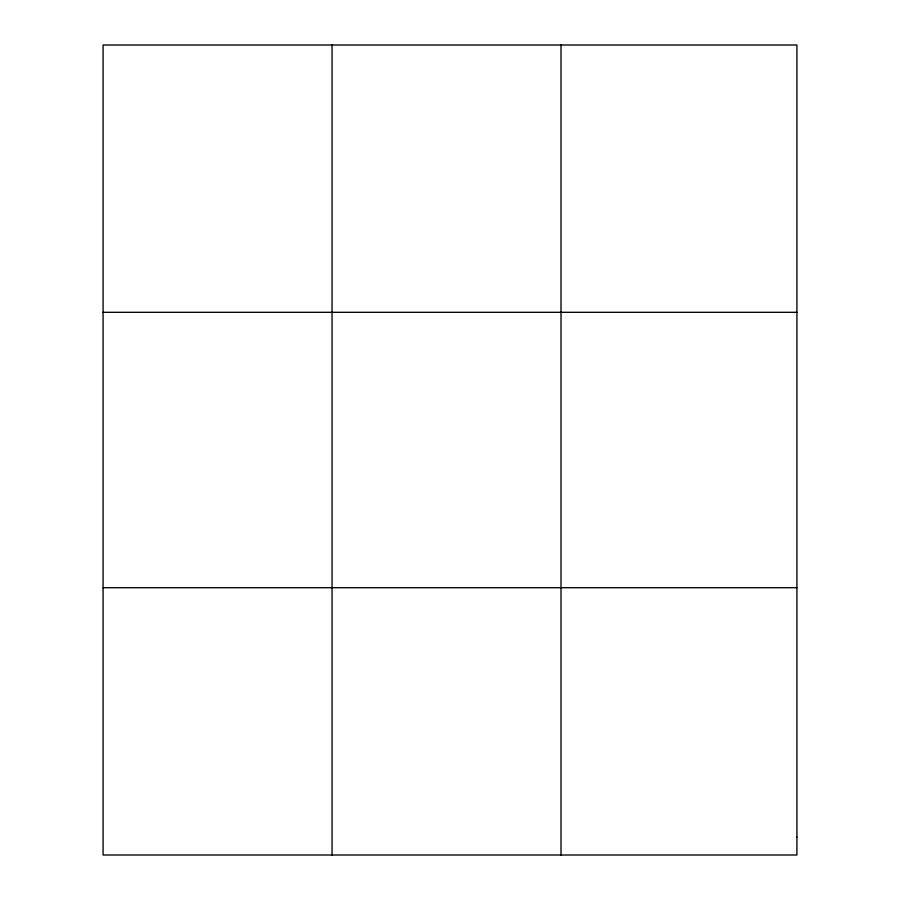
<?xml version="1.0" encoding="UTF-8"?>
<svg xmlns="http://www.w3.org/2000/svg" width="900" height="900" viewBox="0 0 900 900"><rect width="100%" height="100%" fill="white"/><g stroke="black" fill="none" stroke-linecap="round" stroke-linejoin="round"><path stroke-width="1.35" d="M332.055 45L332.055 855M561.015 45L561.015 855M103.084 312.3L796.916 312.3M103.084 587.7L796.916 587.7M796.916 837.18L796.916 855L103.084 855L103.084 45L796.916 45L796.916 837.18"/></g></svg>
